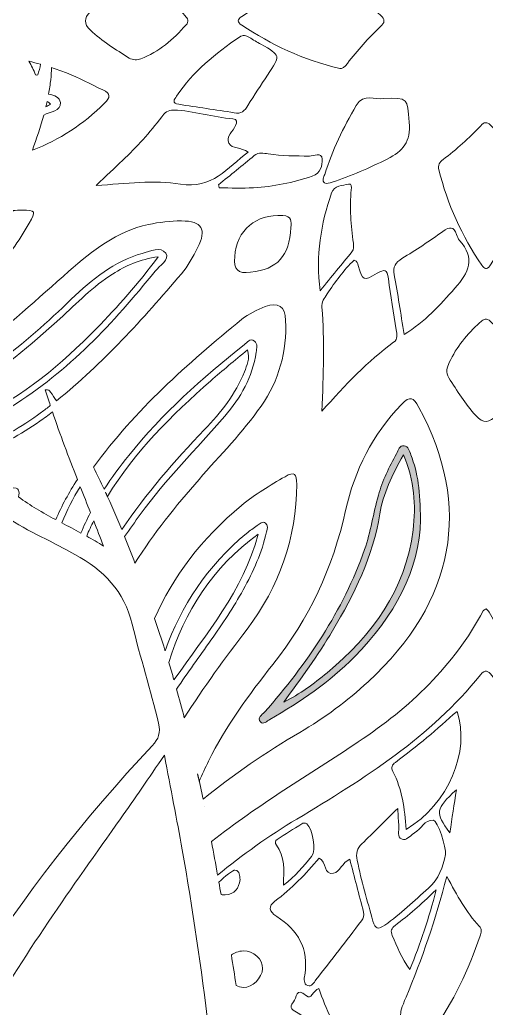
# Model space of a CAD drawing. Extents: x 196 to 3823, y -5725 to -331.
# Drawn here: x 819.1 to 1000.2, y -3154 to -2770.5 of the extents above; entities that cross this region are included whole.
import ezdxf

# ---------------------------------------------------------------- set-up
doc = ezdxf.new("R2010")
doc.units = 0
doc.header["$MEASUREMENT"] = 0
doc.layers.add('Layer 1', color=7, linetype='Continuous')

# ---------------------------------------------------------------- blocks, each defined once
blk = doc.blocks.new('block 2')
at = {"layer": 'Layer 1', "true_color": 0xffffff}
h = blk.add_hatch(color=7, dxfattribs=at)
h.dxf.hatch_style = 2
edge = h.paths.add_edge_path()
edge.add_spline(control_points=[(974.64, -2964.5), (974.65, -2953.65), (973.65, -2946.32), (970.93, -2939.3), (970.39, -2937.91), (969.99, -2935.96), (968.3, -2935.75), (966.39, -2935.5), (966.04, -2937.59), (965.33, -2938.87), (962.5, -2944.03), (959.9, -2949.33), (958.3, -2954.99), (956.33, -2961.96), (955.36, -2969.25), (952.96, -2976.04), (944.55, -2999.84), (930.67, -3020.36), (914.08, -3039.18), (913.18, -3040.2), (911.03, -3041.25), (912.54, -3042.89), (913.63, -3044.09), (915.07, -3042.53), (916.18, -3041.91), (928.13, -3035.2), (939.33, -3027.42), (949, -3017.65), (964.49, -3002.01), (974.44, -2983.77), (974.64, -2964.5)], knot_values=[0, 0, 0, 0, 1, 1, 1, 2, 2, 2, 3, 3, 3, 4, 4, 4, 5, 5, 5, 6, 6, 6, 7, 7, 7, 8, 8, 8, 9, 9, 9, 10, 10, 10, 10], degree=3, periodic=1)
edge = h.paths.add_edge_path()
edge.add_spline(control_points=[(938.42, -3023.84), (933.26, -3028.16), (927.8, -3032.1), (921.6, -3035.2), (928.21, -3026.15), (934.86, -3017.18), (940.53, -3007.54), (948.88, -2993.35), (956.29, -2978.84), (958.88, -2962.24), (960.11, -2954.42), (963.61, -2947.25), (968.02, -2939.33), (972.34, -2949.4), (972.93, -2958.86), (971.76, -2968.45), (968.91, -2991.83), (955.87, -3009.2), (938.42, -3023.84)], knot_values=[0, 0, 0, 0, 1, 1, 1, 2, 2, 2, 3, 3, 3, 4, 4, 4, 5, 5, 5, 6, 6, 6, 6], degree=3, periodic=1)
at = {"layer": 'Layer 1', "lineweight": 0}
for points, knots in [([(1782.21, -2661.74), (1778.62, -2651.94), (1772.08, -2644.26), (1764.45, -2637.5), (1753.49, -2627.77), (1741.06, -2619.97), (1729.31, -2611.28), (1716.54, -2601.82), (1703.91, -2592.19), (1690.73, -2583.27), (1669.44, -2568.87), (1649.89, -2552.15), (1629.93, -2536.03), (1614.23, -2523.34), (1599.61, -2509.29), (1584.56, -2495.8), (1559.73, -2473.53), (1534.69, -2451.53), (1506.82, -2433.03), (1480.33, -2415.45), (1451.94, -2402.34), (1420.65, -2395.85), (1398.49, -2391.28), (1376.01, -2389.99), (1353.51, -2388.98), (1301.9, -2386.65), (1250.47, -2387.48), (1199.41, -2396.71), (1186.01, -2399.14), (1172.36, -2399.3), (1158.78, -2397.41), (1142.91, -2395.19), (1128.59, -2388.51), (1114.77, -2380.99), (1084.4, -2364.45), (1052.73, -2353.13), (1017.67, -2351.89), (988.77, -2350.86), (960.42, -2353.4), (932.48, -2360.7), (913.22, -2365.73), (895.95, -2375.5), (878.46, -2384.52), (851.19, -2398.56), (822.76, -2401.32), (792.99, -2395.61), (772.47, -2391.67), (751.73, -2388.93), (730.85, -2388.42), (689.4, -2387.41), (647.97, -2388.37), (606.61, -2392), (566.26, -2395.55), (529.57, -2408.93), (495.9, -2431.27), (467.9, -2449.87), (442.56, -2471.74), (417.55, -2494.05), (402.59, -2507.41), (388.11, -2521.38), (372.54, -2533.98), (361.39, -2542.99), (350.67, -2552.53), (338.94, -2560.93), (324.3, -2571.42), (310.09, -2582.53), (295.39, -2592.95), (285.33, -2600.1), (275.52, -2607.59), (265.46, -2614.75), (255.29, -2621.99), (245.76, -2630.15), (236.02, -2637.99), (230.18, -2642.7), (224.88, -2648.01), (221.16, -2654.58), (211.5, -2671.59), (213.55, -2690.66), (233.28, -2701.18), (240.5, -2705.05), (248.11, -2707.77), (256.11, -2709.39), (259.7, -2710.11), (261.43, -2711.43), (260.96, -2715.55), (260.46, -2720.14), (260.41, -2724.87), (261.5, -2729.43), (269.43, -2762.49), (289.51, -2783.9), (322.55, -2792.77), (326.07, -2793.71), (329.6, -2794.58), (333.16, -2795.32), (347.93, -2798.34), (356.26, -2807.78), (360.37, -2821.85), (364.66, -2836.53), (372.95, -2848.77), (384.17, -2859.08), (402.93, -2876.34), (423.7, -2890.84), (445.45, -2903.99), (456, -2910.39), (467.26, -2915.2), (479.4, -2917.71), (486.9, -2919.27), (494.59, -2920.41), (502.09, -2918.62), (511.41, -2916.39), (520.46, -2913.1), (529.39, -2909.5), (542.86, -2904.05), (555.02, -2906.11), (565.46, -2916.46), (573.71, -2924.65), (580.46, -2934.17), (586.98, -2943.68), (593.37, -2952.99), (601.26, -2960.59), (609.49, -2967.99), (613.24, -2971.37), (616.39, -2975.34), (621.33, -2977.54), (632.81, -2982.65), (644.17, -2988.07), (655.3, -2993.88), (666.98, -2999.96), (677.65, -3007.82), (686.2, -3017.72), (695.39, -3028.34), (705.34, -3037.66), (717.73, -3044.25), (721.38, -3046.19), (725.13, -3048.01), (728.94, -3049.61), (731.11, -3050.51), (731.73, -3051.3), (730.42, -3053.55), (728.03, -3057.71), (725.94, -3062.05), (723.74, -3066.32), (683.22, -3145.25), (659.49, -3228.61), (656.93, -3317.64), (656.07, -3347.31), (659.64, -3376.22), (671.16, -3403.75), (699.29, -3470.96), (752.94, -3509.02), (819.29, -3532.08), (828.26, -3535.2), (838.01, -3535.16), (846.76, -3529.89), (855.38, -3524.69), (857.23, -3514.13), (851.03, -3506.24), (848.73, -3503.32), (845.77, -3501.19), (842.64, -3499.3), (831.42, -3492.51), (820.75, -3484.91), (810.34, -3476.95), (768.62, -3445.04), (747.74, -3402.9), (748.32, -3350.32), (748.53, -3330.71), (750.86, -3311.31), (754.65, -3292.08), (763.74, -3245.95), (781.35, -3203.07), (804.21, -3162.18), (820.19, -3133.6), (839.36, -3107.14), (858.22, -3080.47), (863.74, -3072.67), (869.1, -3064.75), (875.24, -3055.85), (877.71, -3068.85), (880.09, -3080.64), (882.17, -3092.48), (886.21, -3115.47), (889.59, -3138.56), (892.46, -3161.74), (895.17, -3183.77), (897.49, -3205.84), (899.04, -3227.98), (901.1, -3257.46), (900.26, -3287.02), (900.1, -3316.52), (900, -3335.83), (900.15, -3355.17), (899.44, -3374.49), (899.18, -3381.53), (899.78, -3388.61), (899.76, -3395.7), (899.7, -3416.24), (900.53, -3436.81), (901.47, -3457.35), (902.96, -3490.15), (905.73, -3522.85), (910.12, -3555.4), (913.43, -3580.05), (917.9, -3604.44), (926.9, -3627.78), (943.65, -3671.22), (990.36, -3696.79), (1034.47, -3685.77), (1073.23, -3676.09), (1095.75, -3649.68), (1105.44, -3612.06), (1114, -3578.85), (1115.04, -3544.59), (1117.56, -3510.57), (1119.1, -3489.74), (1120.85, -3468.93), (1122.22, -3448.09), (1122.94, -3437.17), (1124.53, -3426.14), (1119.51, -3415.6), (1116.18, -3408.6), (1111.3, -3403.32), (1103.57, -3402.03), (1099.99, -3401.42), (1099.15, -3400.34), (1099.62, -3397.12), (1101.96, -3381.19), (1102.36, -3365.09), (1103.88, -3349.09), (1106.05, -3326.33), (1108.54, -3303.61), (1110.53, -3280.83), (1112.51, -3258.06), (1114.1, -3235.25), (1115.78, -3212.44), (1118.43, -3176.24), (1120.87, -3140.01), (1123.64, -3103.82), (1124.83, -3088.47), (1126.64, -3073.17), (1128.32, -3056.3), (1134.61, -3065.34), (1139.89, -3073.13), (1145.4, -3080.77), (1176.11, -3123.39), (1204.16, -3167.59), (1223.36, -3216.76), (1242.95, -3266.94), (1255.21, -3318.53), (1250.51, -3372.95), (1248.82, -3392.49), (1243.38, -3411.04), (1233.46, -3428.05), (1217.7, -3455.08), (1194.96, -3475.1), (1168.88, -3491.7), (1163.02, -3495.44), (1156.92, -3498.85), (1151.75, -3503.6), (1141.57, -3512.96), (1144.32, -3526.97), (1157.29, -3531.72), (1165.58, -3534.75), (1174.07, -3534.47), (1182.2, -3531.74), (1227.41, -3516.56), (1266.99, -3492.7), (1297.7, -3455.51), (1322.72, -3425.21), (1337.98, -3390.63), (1342.26, -3351.52), (1344.69, -3329.38), (1343.98, -3307.18), (1341.75, -3285), (1338.71, -3254.78), (1333.16, -3225.01), (1325.89, -3195.57), (1313.69, -3146.25), (1294.44, -3099.67), (1270.57, -3054.93), (1268.85, -3051.69), (1269.24, -3050.75), (1272.6, -3049.62), (1286.61, -3044.9), (1298.58, -3036.92), (1309.21, -3026.63), (1313.24, -3022.72), (1316.74, -3018.29), (1320.84, -3014.61), (1327.13, -3008.99), (1333.34, -3003.27), (1339.56, -2997.55), (1344.33, -2993.15), (1349.63, -2989.22), (1356.21, -2988.13), (1367.28, -2986.31), (1376.76, -2981.62), (1385.67, -2974.78), (1395.64, -2967.13), (1404.97, -2958.94), (1411.29, -2948.1), (1417.58, -2937.31), (1424.76, -2927.24), (1433.33, -2918.25), (1437.45, -2913.93), (1441.82, -2909.77), (1448.13, -2907.84), (1458.45, -2904.66), (1467.51, -2907.82), (1476.4, -2911.99), (1496.76, -2921.57), (1516.98, -2921.18), (1537.49, -2912.53), (1556.01, -2904.71), (1572.02, -2892.85), (1588.35, -2881.52), (1613.48, -2864.11), (1635.15, -2843.96), (1643.54, -2812.92), (1645.58, -2805.34), (1651.59, -2800.41), (1659.06, -2797.91), (1665.96, -2795.61), (1672.94, -2793.36), (1680.05, -2791.88), (1718.3, -2783.94), (1740.52, -2742.95), (1740.34, -2715.43), (1740.32, -2711.57), (1741.79, -2710.31), (1745.2, -2709.56), (1755.19, -2707.34), (1764.42, -2703.38), (1772.46, -2696.89), (1783.79, -2687.74), (1787.21, -2675.39), (1782.21, -2661.74)], [0, 0, 0, 0, 1, 1, 1, 2, 2, 2, 3, 3, 3, 4, 4, 4, 5, 5, 5, 6, 6, 6, 7, 7, 7, 8, 8, 8, 9, 9, 9, 10, 10, 10, 11, 11, 11, 12, 12, 12, 13, 13, 13, 14, 14, 14, 15, 15, 15, 16, 16, 16, 17, 17, 17, 18, 18, 18, 19, 19, 19, 20, 20, 20, 21, 21, 21, 22, 22, 22, 23, 23, 23, 24, 24, 24, 25, 25, 25, 26, 26, 26, 27, 27, 27, 28, 28, 28, 29, 29, 29, 30, 30, 30, 31, 31, 31, 32, 32, 32, 33, 33, 33, 34, 34, 34, 35, 35, 35, 36, 36, 36, 37, 37, 37, 38, 38, 38, 39, 39, 39, 40, 40, 40, 41, 41, 41, 42, 42, 42, 43, 43, 43, 44, 44, 44, 45, 45, 45, 46, 46, 46, 47, 47, 47, 48, 48, 48, 49, 49, 49, 50, 50, 50, 51, 51, 51, 52, 52, 52, 53, 53, 53, 54, 54, 54, 55, 55, 55, 56, 56, 56, 57, 57, 57, 58, 58, 58, 59, 59, 59, 60, 60, 60, 61, 61, 61, 62, 62, 62, 63, 63, 63, 64, 64, 64, 65, 65, 65, 66, 66, 66, 67, 67, 67, 68, 68, 68, 69, 69, 69, 70, 70, 70, 71, 71, 71, 72, 72, 72, 73, 73, 73, 74, 74, 74, 75, 75, 75, 76, 76, 76, 77, 77, 77, 78, 78, 78, 79, 79, 79, 80, 80, 80, 81, 81, 81, 82, 82, 82, 83, 83, 83, 84, 84, 84, 85, 85, 85, 86, 86, 86, 87, 87, 87, 88, 88, 88, 89, 89, 89, 90, 90, 90, 91, 91, 91, 92, 92, 92, 93, 93, 93, 94, 94, 94, 95, 95, 95, 96, 96, 96, 97, 97, 97, 98, 98, 98, 99, 99, 99, 100, 100, 100, 101, 101, 101, 102, 102, 102, 103, 103, 103, 104, 104, 104, 105, 105, 105, 106, 106, 106, 107, 107, 107, 108, 108, 108, 109, 109, 109, 110, 110, 110, 111, 111, 111, 112, 112, 112, 112]), ([(946.3, -2787.46), (945.27, -2788.78), (944.16, -2789.71), (943.36, -2789.44), (928.97, -2785.99), (916.74, -2780.2), (905.3, -2772.63), (903.43, -2771.38), (903.49, -2770.44), (905.32, -2769.25), (916.68, -2761.92), (928.67, -2755.98), (941.92, -2752.88), (943.81, -2752.45), (945.18, -2752.89), (946.39, -2754.51), (950.18, -2759.64), (954.42, -2764.41), (959.13, -2768.72), (961.01, -2770.46), (960.87, -2771.6), (959.07, -2773.26), (954.39, -2777.6), (950.2, -2782.41), (946.3, -2787.46)], [0, 0, 0, 0, 1, 1, 1, 2, 2, 2, 3, 3, 3, 4, 4, 4, 5, 5, 5, 6, 6, 6, 7, 7, 7, 8, 8, 8, 8]), ([(861.95, -2756.4), (863.55, -2755.42), (865.32, -2755.92), (866.94, -2756.59), (873.46, -2759.27), (878.56, -2763.84), (883.26, -2768.95), (884.29, -2770.07), (884.88, -2771.18), (883.66, -2772.55), (878.68, -2778.11), (873.18, -2783), (866.05, -2785.68), (865.42, -2785.92), (864.71, -2785.96), (863.9, -2786.12), (863.18, -2785.9), (862.25, -2785.83), (861.56, -2785.4), (856.33, -2782.08), (851.09, -2778.79), (846.53, -2774.53), (843.94, -2772.11), (844.02, -2769.84), (846.45, -2767.48), (851.07, -2763.03), (856.53, -2759.72), (861.95, -2756.4)], [0, 0, 0, 0, 1, 1, 1, 2, 2, 2, 3, 3, 3, 4, 4, 4, 5, 5, 5, 6, 6, 6, 7, 7, 7, 8, 8, 8, 9, 9, 9, 9]), ([(904.39, -2777.22), (905.75, -2776.27), (906.96, -2776.6), (908.23, -2777.38), (909.69, -2778.3), (911.19, -2779.16), (912.7, -2780.01), (920.46, -2784.41), (920.43, -2784.39), (915.31, -2792), (912.7, -2795.86), (910.11, -2799.75), (907.69, -2803.73), (906.41, -2805.85), (905, -2807.32), (902.38, -2806.58), (895.15, -2805.49), (887.99, -2804.41), (880.82, -2803.33), (878.02, -2802.91), (879.07, -2801.49), (879.98, -2800.11), (886.37, -2790.63), (895.13, -2783.65), (904.39, -2777.22)], [0, 0, 0, 0, 1, 1, 1, 2, 2, 2, 3, 3, 3, 4, 4, 4, 5, 5, 5, 6, 6, 6, 7, 7, 7, 8, 8, 8, 8]), ([(827.2, -2787.78), (826.94, -2789.17), (826.6, -2790.57), (826.12, -2791.95), (825.81, -2791.94), (825.27, -2792.01), (825.23, -2791.89), (824.51, -2790.02), (823.64, -2788.29), (822.68, -2786.65), (824.18, -2786.99), (825.69, -2787.36), (827.2, -2787.78)], [0, 0, 0, 0, 1, 1, 1, 2, 2, 2, 3, 3, 3, 4, 4, 4, 4]), ([(824.04, -2821.15), (825.6, -2816.63), (827.14, -2812.1), (828.41, -2807.5), (828.42, -2807.5), (828.43, -2807.5), (828.43, -2807.49), (830.87, -2806.26), (835.28, -2805.91), (834.9, -2802.66), (834.67, -2800.64), (832.52, -2799.87), (830.32, -2799.35), (830.66, -2797.52), (830.94, -2795.65), (831.14, -2793.77), (831.31, -2792.18), (831.4, -2790.6), (831.39, -2789.03), (833.36, -2789.67), (835.33, -2790.37), (837.28, -2791.11), (842.1, -2792.97), (846.63, -2795.57), (851.35, -2797.69), (854.64, -2799.18), (854.26, -2800.67), (851.99, -2802.93), (843.84, -2811.1), (834.46, -2817.11), (824.04, -2821.15)], [0, 0, 0, 0, 1, 1, 1, 2, 2, 2, 3, 3, 3, 4, 4, 4, 5, 5, 5, 6, 6, 6, 7, 7, 7, 8, 8, 8, 9, 9, 9, 10, 10, 10, 10]), ([(937.48, -2830.53), (940.46, -2821.13), (944.67, -2812.33), (949.7, -2803.84), (952.73, -2798.76), (957.08, -2801.8), (960.36, -2801.02), (970.16, -2800.81), (969.45, -2800.87), (970.27, -2810.29), (970.93, -2817.81), (967.91, -2821.47), (961.72, -2824.56), (954.76, -2828.03), (947.71, -2831.14), (940.33, -2833.55), (939.4, -2833.84), (938.04, -2834.25), (937.44, -2833.83), (936.22, -2832.99), (937.13, -2831.62), (937.48, -2830.53)], [0, 0, 0, 0, 1, 1, 1, 2, 2, 2, 3, 3, 3, 4, 4, 4, 5, 5, 5, 6, 6, 6, 7, 7, 7, 7]), ([(831.09, -2803.27), (830.47, -2803.62), (829.86, -2803.96), (829.26, -2804.3), (829.43, -2803.6), (829.59, -2802.9), (829.74, -2802.19), (830.19, -2802.48), (830.64, -2802.83), (831.09, -2803.27)], [0, 0, 0, 0, 1, 1, 1, 2, 2, 2, 3, 3, 3, 3]), ([(858.98, -2825.11), (864.51, -2819.89), (869.69, -2814.33), (874.2, -2808.18), (875.37, -2806.58), (876.56, -2805.52), (878.82, -2805.58), (886.65, -2805.78), (894.11, -2808.35), (901.86, -2808.99), (903.73, -2809.15), (903.47, -2810.18), (902.92, -2811.53), (901.99, -2813.84), (898.97, -2815.76), (900.3, -2818.38), (901.51, -2820.74), (905.09, -2819.89), (907.74, -2821.87), (899.72, -2828), (893.7, -2836.37), (881.49, -2834.29), (871.2, -2832.53), (860.6, -2834.16), (848.73, -2834.78), (852.82, -2830.92), (855.9, -2828.02), (858.98, -2825.11)], [0, 0, 0, 0, 1, 1, 1, 2, 2, 2, 3, 3, 3, 4, 4, 4, 5, 5, 5, 6, 6, 6, 7, 7, 7, 8, 8, 8, 9, 9, 9, 9]), ([(981.8, -2828.74), (981.36, -2826.96), (982.06, -2825.8), (983.42, -2824.76), (988.64, -2820.79), (993.56, -2816.48), (998.02, -2811.66), (999.33, -2810.25), (1000.43, -2809.92), (1001.84, -2811.43), (1006.45, -2816.33), (1011.45, -2820.81), (1016.83, -2824.86), (1017.96, -2825.73), (1018.9, -2826.78), (1018.39, -2827.93), (1015.19, -2842.04), (1009.17, -2854.34), (1001.53, -2865.94), (1000.43, -2867.61), (999.45, -2867.31), (998.44, -2865.77), (990.84, -2854.34), (985.07, -2842.11), (981.8, -2828.74)], [0, 0, 0, 0, 1, 1, 1, 2, 2, 2, 3, 3, 3, 4, 4, 4, 5, 5, 5, 6, 6, 6, 7, 7, 7, 8, 8, 8, 8]), ([(909.86, -2835.71), (905.45, -2835.95), (901.01, -2835.75), (896.58, -2835.75), (896.46, -2835.35), (896.35, -2834.95), (896.24, -2834.55), (900.88, -2830.77), (905.55, -2827.02), (910.14, -2823.19), (911.87, -2821.75), (913.74, -2822.29), (915.56, -2822.57), (920.86, -2823.42), (926.2, -2823.31), (931.53, -2823.44), (933.21, -2823.47), (936.33, -2821.5), (936.51, -2824.64), (936.65, -2827.02), (935.95, -2830.11), (932.59, -2831.21), (925.18, -2833.64), (917.64, -2835.29), (909.86, -2835.71)], [0, 0, 0, 0, 1, 1, 1, 2, 2, 2, 3, 3, 3, 4, 4, 4, 5, 5, 5, 6, 6, 6, 7, 7, 7, 8, 8, 8, 8]), ([(940.17, -2837.67), (941.19, -2834.72), (944.36, -2834.9), (946.71, -2834.24), (948.07, -2833.86), (947.93, -2835.52), (947.81, -2836.5), (946.99, -2843.43), (947.78, -2850.29), (948.61, -2857.15), (948.77, -2858.39), (948.89, -2859.53), (948.03, -2860.58), (944.13, -2865.34), (940.24, -2870.11), (935.7, -2875.68), (933.96, -2861.94), (935.99, -2849.66), (940.17, -2837.67)], [0, 0, 0, 0, 1, 1, 1, 2, 2, 2, 3, 3, 3, 4, 4, 4, 5, 5, 5, 6, 6, 6, 6]), ([(816.52, -2844.5), (817.64, -2844.45), (818.75, -2844.42), (819.89, -2844.41), (825.27, -2844.38), (825.53, -2844.77), (822.8, -2849.45), (818.68, -2856.46), (814.18, -2862.88), (809.29, -2868.69), (811.61, -2860.6), (814.03, -2852.54), (816.52, -2844.5)], [0, 0, 0, 0, 1, 1, 1, 2, 2, 2, 3, 3, 3, 4, 4, 4, 4]), ([(798.87, -2914.86), (811.6, -2906.6), (823.28, -2896.78), (834.67, -2886.51), (841.32, -2880.51), (847.46, -2873.91), (855.15, -2869.15), (860.26, -2865.99), (865.61, -2863.46), (872.87, -2862.48), (864.99, -2872.96), (857.16, -2881.86), (848.85, -2890.31), (835.25, -2904.16), (820.6, -2916.67), (802.69, -2924.76), (801.65, -2925.24), (800.6, -2925.68), (799.56, -2926.11), (799.71, -2926.93), (799.88, -2927.76), (800.08, -2928.57), (805.48, -2926.44), (810.71, -2923.75), (815.77, -2920.62), (837.97, -2906.91), (855.49, -2888.17), (871.67, -2868.05), (873.4, -2865.9), (877.41, -2863.54), (875.79, -2861.1), (873.86, -2858.21), (869.65, -2860.29), (866.67, -2861.14), (855.76, -2864.31), (847.15, -2871.21), (839.13, -2878.94), (830.06, -2887.71), (820.66, -2896.1), (810.49, -2903.56), (806.72, -2906.31), (802.95, -2909.07), (799.11, -2911.69), (799.09, -2911.83), (799.08, -2911.97), (799.07, -2912.1), (799.07, -2911.97), (799.09, -2911.83), (799.1, -2911.7), (799.1, -2911.7), (799.11, -2911.7), (799.11, -2911.69), (799.37, -2909.06), (799.79, -2906.41), (800.35, -2903.75), (800.85, -2901.44), (801.39, -2899.13), (801.93, -2896.82), (801.76, -2897.57), (801.58, -2898.34), (801.41, -2899.11), (814.35, -2889.6), (826.13, -2878.69), (838.17, -2868.09), (847.29, -2860.07), (856.77, -2852.61), (869.06, -2849.96), (873.3, -2849.06), (877.58, -2848.55), (881.89, -2848.56), (889.88, -2848.59), (891.81, -2851.73), (888.15, -2858.98), (886.36, -2862.51), (884.4, -2866.07), (881.85, -2869.05), (866.86, -2886.64), (851.47, -2903.85), (833.36, -2918.32), (832.6, -2917.2), (831.85, -2916.08), (831.09, -2914.96), (830.75, -2914.45), (830.37, -2913.79), (829.03, -2914.1), (829.66, -2916.15), (830.31, -2918.17), (830.98, -2920.2), (829.84, -2921.08), (828.71, -2921.95), (827.55, -2922.81), (819.6, -2928.69), (811.36, -2933.32), (802.77, -2936.5), (801.6, -2933.9), (800.71, -2931.25), (800.08, -2928.57), (800.07, -2928.57), (800.07, -2928.58), (800.06, -2928.58), (799.86, -2927.76), (799.69, -2926.94), (799.55, -2926.12), (799.55, -2926.12), (799.56, -2926.11), (799.56, -2926.11), (798.9, -2922.42), (798.69, -2918.66), (798.87, -2914.86)], [0, 0, 0, 0, 1, 1, 1, 2, 2, 2, 3, 3, 3, 4, 4, 4, 5, 5, 5, 6, 6, 6, 7, 7, 7, 8, 8, 8, 9, 9, 9, 10, 10, 10, 11, 11, 11, 12, 12, 12, 13, 13, 13, 14, 14, 14, 15, 15, 15, 16, 16, 16, 17, 17, 17, 18, 18, 18, 19, 19, 19, 20, 20, 20, 21, 21, 21, 22, 22, 22, 23, 23, 23, 24, 24, 24, 25, 25, 25, 26, 26, 26, 27, 27, 27, 28, 28, 28, 29, 29, 29, 30, 30, 30, 31, 31, 31, 32, 32, 32, 33, 33, 33, 34, 34, 34, 35, 35, 35, 36, 36, 36, 36]), ([(908.73, -2868.49), (903.72, -2869.07), (902.16, -2867.55), (902.54, -2862.4), (903.31, -2852.1), (910.81, -2845.79), (921.25, -2846.47), (924.57, -2846.69), (924.59, -2848.75), (924.39, -2851.15), (923.79, -2862.18), (919.17, -2867.3), (908.73, -2868.49)], [0, 0, 0, 0, 1, 1, 1, 2, 2, 2, 3, 3, 3, 4, 4, 4, 4]), ([(964.44, -2869.45), (963.84, -2866.34), (964.97, -2864.72), (967.44, -2863.16), (972.85, -2859.81), (978.23, -2856.36), (983.37, -2852.62), (985.97, -2850.72), (987.48, -2850.65), (988.64, -2853.81), (988.94, -2854.6), (989.23, -2855.49), (989.79, -2856.11), (996.01, -2862.96), (993.48, -2868.6), (988.05, -2874.66), (982.2, -2881.21), (976.39, -2887.65), (968.31, -2892.64), (966.96, -2884.35), (965.87, -2876.86), (964.44, -2869.45)], [0, 0, 0, 0, 1, 1, 1, 2, 2, 2, 3, 3, 3, 4, 4, 4, 5, 5, 5, 6, 6, 6, 7, 7, 7, 7]), ([(936.41, -2882.07), (936.24, -2880), (937.33, -2878.47), (938.4, -2876.89), (941.6, -2872.22), (944.85, -2867.61), (948.9, -2863.78), (950.16, -2864.16), (950.21, -2865.07), (950.46, -2865.87), (952.28, -2871.91), (952.36, -2872.03), (957.87, -2868.89), (960.67, -2867.3), (961.79, -2867.14), (962.2, -2870.97), (962.9, -2877.64), (964.29, -2884.23), (965.28, -2890.87), (965.53, -2892.51), (965.96, -2894.38), (964.24, -2895.64), (954.22, -2903.01), (945.62, -2911.9), (936.35, -2922.42), (937.03, -2907.87), (937.45, -2894.96), (936.41, -2882.07)], [0, 0, 0, 0, 1, 1, 1, 2, 2, 2, 3, 3, 3, 4, 4, 4, 5, 5, 5, 6, 6, 6, 7, 7, 7, 8, 8, 8, 9, 9, 9, 9]), ([(865.91, -2962.4), (875.77, -2948.78), (887.7, -2936.96), (898.67, -2924.3), (904.85, -2917.17), (909.49, -2909.1), (910.86, -2899.53), (911.07, -2898.05), (911.61, -2896.2), (910.17, -2895.16), (908.45, -2893.94), (907.35, -2895.75), (906.22, -2896.64), (889.87, -2909.47), (874.45, -2923.3), (861.41, -2939.57), (858.01, -2943.82), (854.79, -2948.16), (851.88, -2952.66), (850.55, -2949.79), (849.19, -2946.93), (847.78, -2944.11), (863.88, -2921.92), (884.2, -2903.92), (905.34, -2886.73), (907.97, -2884.59), (911.2, -2883.01), (914.4, -2881.8), (919.48, -2879.89), (922.06, -2881.65), (922.31, -2887.13), (922.89, -2899.24), (919.74, -2910.36), (912.79, -2920.36), (905.67, -2930.63), (896.84, -2939.42), (888.69, -2948.81), (879.7, -2959.17), (871.06, -2969.77), (863.84, -2981.33), (862.54, -2977.89), (861.21, -2974.45), (859.82, -2971.04), (861.8, -2968.13), (863.84, -2965.26), (865.91, -2962.4)], [0, 0, 0, 0, 1, 1, 1, 2, 2, 2, 3, 3, 3, 4, 4, 4, 5, 5, 5, 6, 6, 6, 7, 7, 7, 8, 8, 8, 9, 9, 9, 10, 10, 10, 11, 11, 11, 12, 12, 12, 13, 13, 13, 14, 14, 14, 15, 15, 15, 15]), ([(985.85, -2903.49), (988.62, -2897.44), (992.8, -2892.45), (997.69, -2888.01), (998.71, -2887.1), (999.81, -2885.88), (1001.26, -2887.12), (1007.45, -2892.45), (1012.77, -2898.42), (1015.09, -2906.49), (1015.26, -2908.45), (1014.25, -2909.9), (1013.28, -2911.31), (1010.37, -2915.56), (1007.71, -2919.98), (1004.24, -2923.87), (1001.51, -2926.92), (999.01, -2927.31), (996.09, -2924.07), (992.03, -2919.57), (988.88, -2914.44), (985.61, -2909.39), (984.3, -2907.36), (984.99, -2905.38), (985.85, -2903.49)], [0, 0, 0, 0, 1, 1, 1, 2, 2, 2, 3, 3, 3, 4, 4, 4, 5, 5, 5, 6, 6, 6, 7, 7, 7, 8, 8, 8, 8]), ([(858.72, -2968.3), (856.71, -2963.43), (854.6, -2958.6), (852.4, -2953.81), (852.65, -2954.34), (852.9, -2954.88), (853.14, -2955.41), (863.78, -2938.16), (878.03, -2923.92), (893.27, -2910.53), (897.78, -2906.58), (902.46, -2902.82), (907.55, -2898.57), (908.57, -2902.16), (907.26, -2904.64), (906.33, -2907.05), (902.94, -2915.74), (897.19, -2922.85), (890.82, -2929.51), (879.16, -2941.72), (868.13, -2954.4), (858.72, -2968.3)], [0, 0, 0, 0, 1, 1, 1, 2, 2, 2, 3, 3, 3, 4, 4, 4, 5, 5, 5, 6, 6, 6, 7, 7, 7, 7]), ([(890.26, -3072.9), (889.58, -3069.63), (888.88, -3066.35), (888.16, -3063.1), (888.38, -3064.06), (888.58, -3065.03), (888.79, -3066), (889.84, -3063.3), (891.12, -3060.7), (892.41, -3058.1), (899.13, -3044.58), (907.96, -3032.41), (917.31, -3020.67), (931.45, -3002.92), (940.71, -2983.01), (945.59, -2960.88), (949.05, -2945.26), (956.09, -2931.41), (967.29, -2919.73), (970.66, -2916.22), (971.94, -2916.98), (974.06, -2920.89), (994.85, -2959.44), (988.14, -2996.12), (954.34, -3027.31), (946.21, -3034.82), (937.35, -3041.41), (927.77, -3046.97), (914.58, -3054.64), (902.1, -3063.31), (890.26, -3072.9)], [0, 0, 0, 0, 1, 1, 1, 2, 2, 2, 3, 3, 3, 4, 4, 4, 5, 5, 5, 6, 6, 6, 7, 7, 7, 8, 8, 8, 9, 9, 9, 10, 10, 10, 10]), ([(815.69, -2952.28), (815.38, -2952.34), (815.07, -2952.39), (814.77, -2952.45), (811.55, -2949.6), (808.6, -2946.37), (806.09, -2942.53), (805.28, -2941.31), (804.57, -2940.07), (803.92, -2938.82), (803.92, -2938.82), (803.91, -2938.82), (803.91, -2938.82), (803.91, -2938.82), (803.82, -2938.64), (803.82, -2938.64), (803.85, -2938.7), (803.89, -2938.76), (803.92, -2938.82), (811.82, -2935.73), (819.46, -2931.4), (826.85, -2926.28), (828.53, -2925.11), (830.17, -2923.91), (831.81, -2922.68), (834.76, -2931.43), (838.06, -2940.08), (841.5, -2948.84), (838.23, -2953.9), (835.36, -2959.1), (833.08, -2964.44), (828.03, -2961.74), (823.13, -2958.93), (818.65, -2955.59), (819.02, -2953.66), (819.26, -2951.59), (815.69, -2952.28)], [0, 0, 0, 0, 1, 1, 1, 2, 2, 2, 3, 3, 3, 4, 4, 4, 5, 5, 5, 6, 6, 6, 7, 7, 7, 8, 8, 8, 9, 9, 9, 10, 10, 10, 11, 11, 11, 12, 12, 12, 12]), ([(974.64, -2964.5), (974.65, -2953.65), (973.65, -2946.32), (970.93, -2939.3), (970.39, -2937.91), (969.99, -2935.96), (968.3, -2935.75), (966.39, -2935.5), (966.04, -2937.59), (965.33, -2938.87), (962.5, -2944.03), (959.9, -2949.33), (958.3, -2954.99), (956.33, -2961.96), (955.36, -2969.25), (952.96, -2976.04), (944.55, -2999.84), (930.67, -3020.36), (914.08, -3039.18), (913.18, -3040.2), (911.03, -3041.25), (912.54, -3042.89), (913.63, -3044.09), (915.07, -3042.53), (916.18, -3041.91), (928.13, -3035.2), (939.33, -3027.42), (949, -3017.65), (964.49, -3002.01), (974.44, -2983.77), (974.64, -2964.5)], [0, 0, 0, 0, 1, 1, 1, 2, 2, 2, 3, 3, 3, 4, 4, 4, 5, 5, 5, 6, 6, 6, 7, 7, 7, 8, 8, 8, 9, 9, 9, 10, 10, 10, 10]), ([(938.42, -3023.84), (933.26, -3028.16), (927.8, -3032.1), (921.6, -3035.2), (928.21, -3026.15), (934.86, -3017.18), (940.53, -3007.54), (948.88, -2993.35), (956.29, -2978.84), (958.88, -2962.24), (960.11, -2954.42), (963.61, -2947.25), (968.02, -2939.33), (972.34, -2949.4), (972.93, -2958.86), (971.76, -2968.45), (968.91, -2991.83), (955.87, -3009.2), (938.42, -3023.84)], [0, 0, 0, 0, 1, 1, 1, 2, 2, 2, 3, 3, 3, 4, 4, 4, 5, 5, 5, 6, 6, 6, 6]), ([(879.99, -3030.24), (884.26, -3023.78), (888.85, -3017.54), (893.31, -3011.21), (897.77, -3004.87), (902.09, -2998.46), (905.83, -2991.64), (909.73, -2984.51), (913.19, -2977.18), (914.89, -2969.17), (915.14, -2968.01), (915.63, -2966.57), (914.52, -2965.78), (913.35, -2964.94), (912.26, -2966), (911.28, -2966.7), (909.88, -2967.7), (908.45, -2968.68), (907.12, -2969.77), (891.85, -2982.46), (881.72, -2997.87), (875.55, -3015.34), (875.53, -3015.25), (875.5, -3015.16), (875.47, -3015.07), (874.17, -3010.97), (872.83, -3006.88), (871.47, -3002.81), (878.58, -2986.67), (889.44, -2971.92), (905.24, -2958.89), (910.46, -2954.59), (916.25, -2951.17), (922.07, -2947.77), (925.87, -2945.54), (926.64, -2946.77), (926.61, -2950.68), (926.47, -2971.61), (919.97, -2990.38), (907.32, -3006.97), (898.79, -3018.17), (890.44, -3029.47), (882.98, -3041.34), (882.01, -3037.62), (881.03, -3033.93), (879.99, -3030.24)], [0, 0, 0, 0, 1, 1, 1, 2, 2, 2, 3, 3, 3, 4, 4, 4, 5, 5, 5, 6, 6, 6, 7, 7, 7, 8, 8, 8, 9, 9, 9, 10, 10, 10, 11, 11, 11, 12, 12, 12, 13, 13, 13, 14, 14, 14, 15, 15, 15, 15]), ([(842.61, -2951.67), (843.91, -2954.99), (845.24, -2958.32), (846.56, -2961.68), (845.21, -2964.27), (843.98, -2966.93), (842.88, -2969.63), (840.39, -2968.29), (837.89, -2966.99), (835.42, -2965.69), (837.35, -2960.9), (839.75, -2956.23), (842.61, -2951.67)], [0, 0, 0, 0, 1, 1, 1, 2, 2, 2, 3, 3, 3, 4, 4, 4, 4]), ([(870.5, -3052.18), (817.74, -3108.54), (776.03, -3171.82), (751.57, -3245.51), (739.9, -3280.64), (733.96, -3316.9), (734.02, -3354.04), (734.14, -3422.01), (771.89, -3477.96), (834.88, -3503.57), (838.94, -3505.22), (842.81, -3506.89), (843.93, -3511.88), (845.02, -3516.7), (843.35, -3519.98), (838.55, -3521.36), (833.1, -3522.91), (827.67, -3522.04), (822.32, -3520.87), (799.78, -3515.97), (780.66, -3503.96), (761.94, -3491.33), (725.96, -3467.07), (698.35, -3435.87), (682.98, -3394.73), (674.3, -3371.53), (671.03, -3351.16), (671.21, -3308.48), (671.6, -3274.29), (680.37, -3227.81), (692.94, -3181.95), (706.11, -3133.93), (725.37, -3088.39), (749.25, -3044.71), (761, -3023.23), (774.03, -3002.51), (786.22, -2981.28), (790.92, -2973.1), (796, -2965.15), (800.72, -2956.98), (801.7, -2955.31), (802.46, -2953.69), (804.65, -2955.95), (812.08, -2963.58), (821.6, -2968.04), (830.88, -2972.84), (834.12, -2974.51), (837.35, -2976.2), (840.55, -2977.96), (851.55, -2984.02), (859.66, -2992.02), (862.78, -3005.03), (865.86, -3017.89), (870, -3030.51), (872.97, -3043.45), (873.81, -3047.06), (873.11, -3049.39), (870.5, -3052.18)], [0, 0, 0, 0, 1, 1, 1, 2, 2, 2, 3, 3, 3, 4, 4, 4, 5, 5, 5, 6, 6, 6, 7, 7, 7, 8, 8, 8, 9, 9, 9, 10, 10, 10, 11, 11, 11, 12, 12, 12, 13, 13, 13, 14, 14, 14, 15, 15, 15, 16, 16, 16, 17, 17, 17, 18, 18, 18, 19, 19, 19, 19]), ([(847.82, -2964.87), (849.1, -2968.12), (850.37, -2971.38), (851.63, -2974.68), (849.48, -2973.34), (847.29, -2972.06), (845.09, -2970.85), (845.91, -2968.84), (846.83, -2966.85), (847.82, -2964.87)], [0, 0, 0, 0, 1, 1, 1, 2, 2, 2, 3, 3, 3, 3]), ([(876.97, -3019.91), (883.06, -3000.13), (893.84, -2983.09), (911.6, -2970.12), (905.98, -2992.02), (891.4, -3008.71), (878.97, -3026.63), (878.32, -3024.38), (877.65, -3022.15), (876.97, -3019.91)], [0, 0, 0, 0, 1, 1, 1, 2, 2, 2, 3, 3, 3, 3]), ([(1111.38, -3108.67), (1095.08, -3094.57), (1077.3, -3082.27), (1058.46, -3071.17), (1037.41, -3058.78), (1017.89, -3044.19), (1002.37, -3024.94), (1000.9, -3023.11), (999.78, -3022.34), (997.97, -3024.59), (978.56, -3048.81), (952.72, -3064.97), (926.63, -3080.61), (915.72, -3087.14), (905.54, -3094.44), (895.92, -3102.38), (895.14, -3098.03), (894.33, -3093.69), (893.51, -3089.35), (911.59, -3075.09), (931.38, -3063.35), (950.52, -3050.63), (970.5, -3037.36), (987.55, -3021.21), (999.05, -2999.8), (999.24, -2999.45), (999.77, -2999.28), (1000.18, -2999), (1000.66, -2999.53), (1001.09, -2999.86), (1001.31, -3000.29), (1012.35, -3020.7), (1028.5, -3036.29), (1047.45, -3049.21), (1064.86, -3061.08), (1083.17, -3071.59), (1099.99, -3084.35), (1104.37, -3087.67), (1108.71, -3091.04), (1112.93, -3094.51), (1112.39, -3099.23), (1111.88, -3103.95), (1111.38, -3108.67)], [0, 0, 0, 0, 1, 1, 1, 2, 2, 2, 3, 3, 3, 4, 4, 4, 5, 5, 5, 6, 6, 6, 7, 7, 7, 8, 8, 8, 9, 9, 9, 10, 10, 10, 11, 11, 11, 12, 12, 12, 13, 13, 13, 14, 14, 14, 14]), ([(969.12, -3084.59), (968.47, -3076.52), (967.5, -3068.99), (963.94, -3062.1), (963.15, -3060.58), (963.66, -3059.56), (964.95, -3058.59), (969.05, -3055.43), (973.18, -3052.31), (977.16, -3049), (981.13, -3045.72), (984.95, -3042.23), (988.87, -3038.8), (994.03, -3054.49), (985.47, -3074.72), (969.12, -3084.59)], [0, 0, 0, 0, 1, 1, 1, 2, 2, 2, 3, 3, 3, 4, 4, 4, 5, 5, 5, 5]), ([(986.05, -3085.92), (980.22, -3077.95), (980.4, -3076.84), (988.58, -3069.25), (987.7, -3074.99), (986.94, -3080.08), (986.05, -3085.92)], [0, 0, 0, 0, 1, 1, 1, 2, 2, 2, 2]), ([(890.82, -3075.7), (890.82, -3075.7), (890.82, -3075.66), (890.82, -3075.66), (890.82, -3075.67), (890.82, -3075.68), (890.83, -3075.69), (890.83, -3075.69), (890.82, -3075.7), (890.82, -3075.7)], [0, 0, 0, 0, 1, 1, 1, 2, 2, 2, 3, 3, 3, 3]), ([(951.9, -3090.15), (956.35, -3085.94), (960.65, -3081.56), (965.84, -3076.43), (966.03, -3079.58), (966.06, -3081.47), (966.29, -3083.33), (966.51, -3085.1), (965.29, -3087.58), (967.5, -3088.43), (969.14, -3089.06), (970.51, -3087.11), (971.96, -3086.24), (972.1, -3086.15), (972.21, -3085.99), (972.36, -3085.92), (975.03, -3084.59), (976.19, -3080.72), (979.67, -3081.04), (981.33, -3081.2), (984.74, -3091.71), (984.33, -3094.29), (983.52, -3099.34), (981.72, -3103.73), (977.75, -3107.34), (972.26, -3112.34), (966.9, -3117.42), (960.81, -3121.72), (958.24, -3123.54), (957.12, -3123.27), (956.22, -3120.13), (954, -3112.33), (951.67, -3104.59), (950.11, -3096.61), (949.58, -3093.96), (949.9, -3092.04), (951.9, -3090.15)], [0, 0, 0, 0, 1, 1, 1, 2, 2, 2, 3, 3, 3, 4, 4, 4, 5, 5, 5, 6, 6, 6, 7, 7, 7, 8, 8, 8, 9, 9, 9, 10, 10, 10, 11, 11, 11, 12, 12, 12, 12]), ([(932.39, -3095.14), (929.29, -3098.97), (926.09, -3102.71), (921.48, -3106.29), (921.65, -3100.33), (922.1, -3095.14), (918.72, -3090.74), (918.11, -3089.94), (918.16, -3089.04), (919.01, -3088.5), (922.19, -3086.44), (925.39, -3084.41), (928.63, -3082.44), (929.15, -3082.12), (929.79, -3081.93), (930.52, -3082.47), (932.87, -3084.29), (934.26, -3092.82), (932.39, -3095.14)], [0, 0, 0, 0, 1, 1, 1, 2, 2, 2, 3, 3, 3, 4, 4, 4, 5, 5, 5, 6, 6, 6, 6]), ([(935.28, -3095.74), (938.26, -3097.14), (937, -3102.43), (940.91, -3101.61), (943.36, -3101.08), (944.31, -3097.44), (947.21, -3096.16), (949.02, -3103.11), (950.8, -3109.91), (952.56, -3116.72), (952.88, -3117.97), (952.49, -3119.08), (951.71, -3120.1), (945.84, -3127.75), (940.04, -3135.45), (934.06, -3143.01), (933.32, -3143.96), (932.33, -3145.78), (930.88, -3145.21), (929.2, -3144.55), (929.46, -3142.65), (929.73, -3141.08), (931.43, -3130.96), (927.1, -3123.6), (918.84, -3118.38), (915.65, -3116.38), (915.65, -3114.37), (918.15, -3112.47), (924.58, -3107.55), (930.22, -3101.85), (935.28, -3095.74)], [0, 0, 0, 0, 1, 1, 1, 2, 2, 2, 3, 3, 3, 4, 4, 4, 5, 5, 5, 6, 6, 6, 7, 7, 7, 8, 8, 8, 9, 9, 9, 10, 10, 10, 10]), ([(898.8, -3109.96), (898.27, -3109.98), (897.75, -3109.96), (897.26, -3109.89), (896.97, -3108.27), (896.69, -3106.66), (896.4, -3105.03), (898.57, -3102.97), (902.01, -3100.27), (902.66, -3100.38), (904.74, -3100.74), (904.3, -3102.59), (904.67, -3104.04), (904.18, -3107.44), (902.56, -3109.81), (898.8, -3109.96)], [0, 0, 0, 0, 1, 1, 1, 2, 2, 2, 3, 3, 3, 4, 4, 4, 5, 5, 5, 5]), ([(997.8, -3125.94), (993.21, -3139.01), (987.73, -3151.61), (979.14, -3162.68), (976.75, -3165.75), (975.1, -3165.79), (972.26, -3163.17), (965.94, -3157.31), (965.79, -3157.45), (969.07, -3149.64), (975.28, -3134.85), (980.47, -3119.72), (984.85, -3102.87), (989, -3110.4), (992.43, -3116.77), (997.43, -3122.08), (998.56, -3123.27), (998.28, -3124.6), (997.8, -3125.94)], [0, 0, 0, 0, 1, 1, 1, 2, 2, 2, 3, 3, 3, 4, 4, 4, 5, 5, 5, 6, 6, 6, 6]), ([(970.58, -3138.96), (967.18, -3134.36), (965.57, -3130.03), (963.72, -3125.81), (962.96, -3124.09), (963.33, -3122.96), (964.81, -3121.85), (967.41, -3119.89), (969.96, -3117.84), (972.43, -3115.71), (974.88, -3113.58), (977.2, -3111.31), (980.71, -3108.04), (977.96, -3119.28), (974.61, -3128.79), (970.58, -3138.96)], [0, 0, 0, 0, 1, 1, 1, 2, 2, 2, 3, 3, 3, 4, 4, 4, 5, 5, 5, 5]), ([(903.12, -3145.12), (902.51, -3141.17), (901.89, -3137.24), (901.25, -3133.31), (902.38, -3132.38), (903.95, -3131.84), (905.85, -3131.72), (909.85, -3131.48), (913.55, -3135.02), (913.38, -3138.61), (913.21, -3142.23), (909.32, -3146.03), (905.93, -3145.93), (904.93, -3145.9), (903.98, -3145.61), (903.12, -3145.12)], [0, 0, 0, 0, 1, 1, 1, 2, 2, 2, 3, 3, 3, 4, 4, 4, 5, 5, 5, 5]), ([(938.71, -3170.92), (937.53, -3163.86), (933, -3159.41), (927.19, -3155.92), (925.45, -3154.87), (923.04, -3153.96), (925.41, -3151.47), (926.63, -3150.19), (926.22, -3145.43), (930.36, -3149.17), (932.2, -3150.84), (932.95, -3147.17), (935.18, -3146.26), (937.9, -3154.33), (941.85, -3161.9), (944.95, -3169.77), (946.35, -3173.3), (942.18, -3175.74), (939.5, -3178.39), (938.23, -3175.66), (939.1, -3173.23), (938.71, -3170.92)], [0, 0, 0, 0, 1, 1, 1, 2, 2, 2, 3, 3, 3, 4, 4, 4, 5, 5, 5, 6, 6, 6, 7, 7, 7, 7])]:
    blk.add_open_spline(points, degree=3, knots=knots, dxfattribs=at)

msp = doc.modelspace()

# ---------------------------------------------------------------- block references
at = {"layer": 'Layer 1'}
msp.add_blockref('block 2', (0, 0), dxfattribs=at)

doc.saveas('drawing.dxf')
